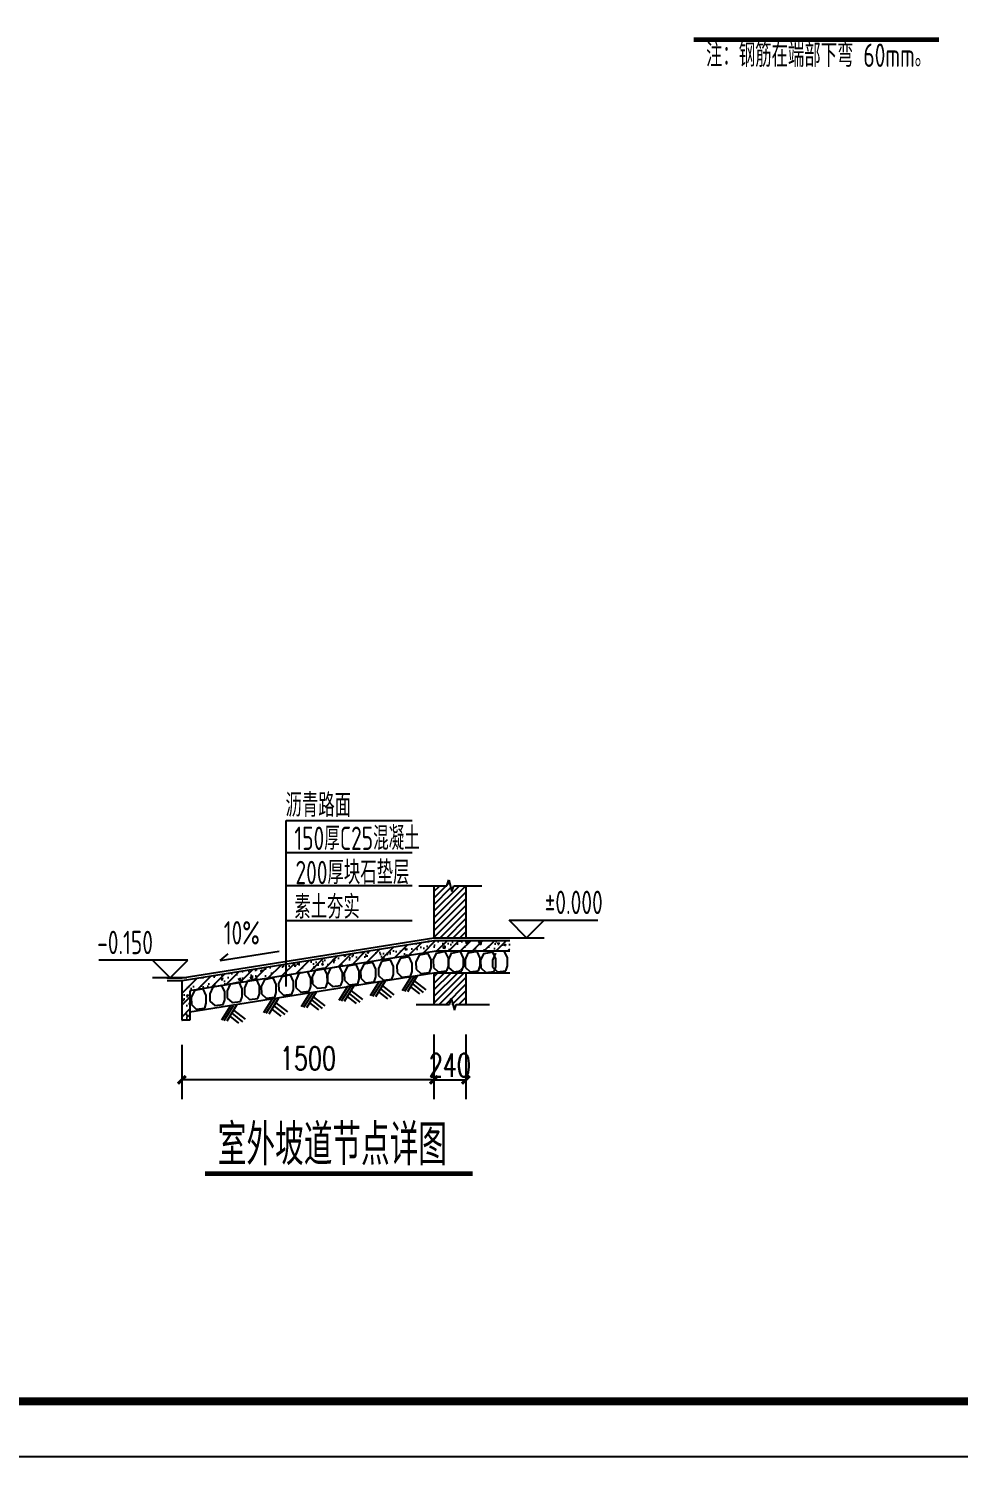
# Model space of a CAD drawing. Extents: x 180850 to 1400258, y 48356 to 327067.
# Drawn here: x 381769 to 405621, y 232984 to 269615 of the extents above; entities that cross this region are included whole.
import ezdxf
from ezdxf.enums import TextEntityAlignment as Align

# ---------------------------------------------------------------- set-up
doc = ezdxf.new("R2010")
doc.units = 0
doc.header["$LTSCALE"] = 1000
for name, color, linetype in [('AXIS', 3, 'Continuous'), ('PUB_TITLE', 4, 'Continuous'), ('TEXT', 7, 'Continuous')]:
    doc.layers.add(name, color=color, linetype=linetype)
doc.styles.add('_TCH_DIM_T3', font='SIMPLEX', dxfattribs={"width": 0.705882, "bigfont": 'GBCBIG'})
doc.styles.add('C', font='tssdeng.shx', dxfattribs={"height": 3, "bigfont": 'tssdchn.shx'})
doc.styles.add('TSSD_Norm', font='tssdeng.shx', dxfattribs={"bigfont": 'hztxt.shx'})
doc.dimstyles.new('TCH-200-1', dxfattribs={"dimtxt": 595, "dimasz": 200, "dimexe": 500, "dimexo": 600, "dimgap": 252.5, "dimtad": 1, "dimdec": 0, "dimzin": 0, "dimdsep": 46, "dimtxsty": '_TCH_DIM_T3', "dimblk": 'ARCHTICK', "dimcen": 0.09, "dimclrd": 3, "dimclre": 3, "dimclrt": 7, "dimazin": 2, "dimtfac": 1, "dimtdec": 0, "dimtix": 1, "dimtmove": 2, "dimatfit": 3, "dimfxl": 1, "dimtolj": 1, "dimtzin": 0, "dimarcsym": 0})
pattern_1 = [(45, (37349.87, -329432.38), (-84.189901, 84.189901), [])]

# ---------------------------------------------------------------- blocks, each defined once
blk = doc.blocks.new('_ArchTick')
at = {"color": 0, "linetype": 'ByBlock', "const_width": 0.4}
blk.add_lwpolyline([(-0.5, -0.5), (0.5, 0.5)], dxfattribs=at)
blk = doc.blocks.new('*D296')
at = {"layer": 'AXIS', "color": 3, "lineweight": -2, "transparency": 16777216}
for p, q in [((392164, 243811), (392164, 242146)), ((392987, 243811), (392987, 242146)), ((392164, 242646), (392987, 242646))]:
    blk.add_line(p, q, dxfattribs=at)
at = {"layer": 'Defpoints', "color": 0, "transparency": 16777216}
for p in [(392164, 244411), (392987, 244411), (392987, 242646)]:
    blk.add_point(p, dxfattribs=at)
at = {"layer": 'AXIS', "color": 3, "lineweight": -2, "transparency": 16777216, "xscale": 200, "yscale": 200, "zscale": 200, "rotation": 180}
blk.add_blockref('_ArchTick', (392164, 242646), dxfattribs=at)
at = {"layer": 'AXIS', "color": 3, "lineweight": -2, "transparency": 16777216, "xscale": 200, "yscale": 200, "zscale": 200}
blk.add_blockref('_ArchTick', (392987, 242646), dxfattribs=at)
at = {"layer": 'AXIS', "color": 7, "transparency": 16777216, "insert": (392576, 243021), "char_height": 595, "attachment_point": 5, "style": '_TCH_DIM_T3'}
blk.add_mtext('\\A1;240', dxfattribs=at)
blk = doc.blocks.new('*D297')
at = {"layer": 'AXIS', "color": 3, "lineweight": -2, "transparency": 16777216}
for p, q in [((392164, 243811), (392164, 242146)), ((385703, 243545), (385703, 242146)), ((392164, 242646), (385703, 242646))]:
    blk.add_line(p, q, dxfattribs=at)
at = {"layer": 'Defpoints', "color": 0, "transparency": 16777216}
for p in [(392164, 244411), (385703, 244145), (385703, 242646)]:
    blk.add_point(p, dxfattribs=at)
at = {"layer": 'AXIS', "color": 3, "lineweight": -2, "transparency": 16777216, "xscale": 200, "yscale": 200, "zscale": 200, "rotation": 180}
blk.add_blockref('_ArchTick', (385703, 242646), dxfattribs=at)
at = {"layer": 'AXIS', "color": 3, "lineweight": -2, "transparency": 16777216, "xscale": 200, "yscale": 200, "zscale": 200}
blk.add_blockref('_ArchTick', (392164, 242646), dxfattribs=at)
at = {"layer": 'AXIS', "color": 7, "transparency": 16777216, "insert": (388934, 243196), "char_height": 595, "attachment_point": 5, "style": '_TCH_DIM_T3'}
blk.add_mtext('\\A1;1500', dxfattribs=at)

msp = doc.modelspace()

# ---------------------------------------------------------------- hatches: boundary and pattern name
h = msp.add_hatch()
h.set_pattern_fill('ANSI31', color=251, scale=75, style=0)
h.set_pattern_definition(pattern_1)
h.paths.add_polyline_path([(392987.08, 247625.84), (392677.4, 247625.84), (392629.39, 247474.96), (392547.09, 247776.73), (392499.08, 247625.84), (392164.06, 247625.84), (392164.06, 246290.62), (392987.08, 246290.62)])
at = {"linetype": 'ByBlock'}
h = msp.add_hatch(dxfattribs=at)
h.set_pattern_fill('ANSI31', color=256, scale=952.573149, style=0)
h.set_pattern_definition([(45, (860848.02, 778815.29), (-151.55346, 151.55346), [])])
h.paths.add_polyline_path([(387038.53, 245122.1), (387170, 245147.32), (387171.77, 245143.45), (387383.98, 245177.45), (387385.69, 245181.17), (387613.55, 245224.88), (387618.08, 245214.96), (388837.64, 245410.38), (388837.64, 245691.87), (385705.04, 245193.18), (385705.04, 244185.4), (385909.08, 244185.4), (385909.08, 244941.12)])
h.paths.add_polyline_path([(388837.64, 245691.87), (388837.64, 245410.38), (389120.39, 245455.69), (389126.62, 245469.26), (389354.48, 245512.97), (389362.9, 245494.55), (389682.49, 245545.76), (389742.59, 245557.29), (389743.4, 245555.52), (392225.52, 245953.25), (394116.05, 245953.25), (394116.05, 246222.04), (392168, 246222.04)])
h = msp.add_hatch(dxfattribs=at)
h.set_pattern_fill('AR-CONC', color=256, scale=38.102926, style=0)
h.set_pattern_definition([(50, (860848.02, 778815.3), (491.9348, -43.03872), [51.43895, -565.82845]), (355, (860848, 778815.3), (-95.16297, 515.89298), [41.15116, -452.66276]), (100.4514, (860889, 778811.7), (396.7722, 472.85395), [43.71638, -480.8802]), (46.1842, (860848, 778952.46), (731.9701, -113.52166), [77.1584, -848.7427]), (96.6356, (860909, 778943), (641.0409, 668.10134), [65.5746, -721.3202]), (351.1842, (860848, 778952.46), (641.0404, 668.10184), [61.72674, -678.99414]), (21, (860916.6, 778918.17), (409.3903, -276.13724), [51.43895, -565.82845]), (326, (860916.6, 778918.17), (166.87847, 497.3461), [41.15116, -452.66276]), (71.4514, (860950.7, 778895.15), (576.26893, 221.2084), [43.71638, -480.8802]), (37.5, (860848.02, 778815.29), (8.33987, 228.316137), [0, -447.17594, 0, -459.52129, 0, -454.37739]), (7.5, (860848.02, 778815.29), (180.42694, 270.508325), [0, -261.99572, 0, -436.88815, 0, -173.1778]), (327.5, (860695.08, 778815.29), (366.12354, -15.46932), [0, -171.46317, 0, -534.96508, 0, -709.85751]), (317.5, (860626.5, 778815.3), (399.97979, 68.65727), [0, -222.90212, 0, -355.27168, 0, -504.10171])])
h.paths.add_polyline_path([(385705.04, 245193.18), (385705.04, 244185.4), (385909.08, 244185.4), (385909.08, 244941.12), (387038.53, 245122.1), (387170, 245147.32), (387171.77, 245143.45), (387383.98, 245177.45), (387385.69, 245181.17), (387613.55, 245224.88), (387618.08, 245214.96), (388837.64, 245410.38), (388837.64, 245691.87)])
h.paths.add_polyline_path([(388837.64, 245691.87), (388837.64, 245410.38), (389120.39, 245455.69), (389126.62, 245469.26), (389354.48, 245512.97), (389362.9, 245494.55), (389682.49, 245545.76), (389742.59, 245557.29), (389743.4, 245555.52), (392225.52, 245953.25), (394116.05, 245953.25), (394116.05, 246222.04), (392168, 246222.04)])
h = msp.add_hatch()
h.set_pattern_fill('ANSI31', color=251, scale=75, style=0)
h.set_pattern_definition(pattern_1)
edge = h.paths.add_edge_path()
edge.add_line((392987.08, 245393.02), (392869.58, 245393.02))
edge.add_ellipse((392840.75, 245610.46), major_axis=(0, 262.75), ratio=0.19541485, start_angle=145.849579, end_angle=214.150421, ccw=False)
edge.add_line((392811.93, 245393.02), (392165.77, 245393.02))
edge.add_line((392165.77, 245393.02), (392165.77, 244581.01))
edge.add_line((392165.77, 244581.01), (392987.08, 244581.01))
edge.add_line((392987.08, 244581.01), (392987.08, 245393.02))

# ---------------------------------------------------------------- linework, layer by layer
for p, q in [((391779.71, 247625.84, -8063.33), (392499.08, 247625.84, -8063.33)), ((392164.06, 247623.96, -8063.33), (392164.06, 246290.62, -8063.33)), ((392499.08, 247625.84, -8063.33), (392547.09, 247776.73, -8063.33)), ((392547.09, 247776.73, -8063.33), (392629.39, 247474.96, -8063.33)), ((392629.39, 247474.96, -8063.33), (392677.4, 247625.84, -8063.33)), ((392677.4, 247625.84, -8063.33), (393396.77, 247625.84, -8063.33)), ((392987.08, 247623.96, -8063.33), (392987.08, 246290.62, -8063.33)), ((385705.03, 245262.04, -8063.33), (392164.06, 246290.62, -8063.33)), ((385705.56, 245193.26, -8063.33), (392168, 246222.04, -8063.33)), ((392164.06, 246290.62, -8063.33), (394116.05, 246290.62, -8063.33)), ((392168, 246222.04, -8063.33), (394116.05, 246222.04, -8063.33)), ((385909.08, 244941.12, -8063.33), (392225.52, 245953.25, -8063.33)), ((391527.87, 245801.05, -8063.33), (391300.01, 245757.34, -8063.33)), ((391604.98, 245632.42, -8063.33), (391527.87, 245801.05, -8063.33)), ((391787.92, 245845.99, -8063.33), (391706.21, 245667.94, -8063.33)), ((392015.78, 245889.69, -8063.33), (391787.92, 245845.99, -8063.33)), ((392092.89, 245721.06, -8063.33), (392015.78, 245889.69, -8063.33)), ((392149.76, 245712.27, -12725.49), (392239.9, 245908.7, -12725.49)), ((392225.52, 245953.25, -8063.33), (394116.05, 245953.25, -8063.33)), ((392459.33, 245934.02, -8063.33), (392231.46, 245890.31, -8063.33)), ((392536.44, 245765.38, -8063.33), (392459.33, 245934.02, -8063.33)), ((392537.45, 245712.27, -12725.49), (392627.6, 245908.7, -12725.49)), ((392847.02, 245934.02, -8063.33), (392619.16, 245890.31, -8063.33)), ((392924.13, 245765.38, -8063.33), (392847.02, 245934.02, -8063.33)), ((392965.03, 245716.59, -12725.49), (393055.18, 245913.02, -12725.49)), ((393274.6, 245938.34, -8063.33), (393046.74, 245894.64, -8063.33)), ((393351.71, 245769.71, -8063.33), (393274.6, 245938.34, -8063.33)), ((393365.65, 245698.49, -12725.49), (393455.8, 245894.92, -12725.49)), ((393675.22, 245920.24, -8063.33), (393447.36, 245876.53, -8063.33)), ((393748.2, 245896.21, -8063.33), (393666.49, 245718.17, -8063.33)), ((393752.33, 245751.6, -8063.33), (393675.22, 245920.24, -8063.33)), ((394053.17, 245771.29, -8063.33), (393976.06, 245939.92, -8063.33)), ((389126.62, 245469.26, -8063.33), (389044.91, 245291.22, -8063.33)), ((389354.48, 245512.97, -8063.33), (389126.62, 245469.26, -8063.33)), ((389431.59, 245344.33, -8063.33), (389354.48, 245512.97, -8063.33)), ((389514.72, 245513.58, -8063.33), (389433.02, 245335.54, -8063.33)), ((389742.59, 245557.29, -8063.33), (389514.72, 245513.58, -8063.33)), ((389819.7, 245388.65, -8063.33), (389742.59, 245557.29, -8063.33)), ((389947.19, 245557.9, -8063.33), (389865.48, 245379.86, -8063.33)), ((390175.05, 245601.61, -8063.33), (389947.19, 245557.9, -8063.33)), ((390252.16, 245432.97, -8063.33), (390175.05, 245601.61, -8063.33)), ((390253.17, 245229.21, -8063.33), (390252.16, 245432.97, -8063.33)), ((390368.56, 245613.3, -8063.33), (390286.85, 245435.26, -8063.33)), ((390286.85, 245435.26, -8063.33), (390291.16, 245254.48, -8063.33)), ((390596.42, 245657.01, -8063.33), (390368.56, 245613.3, -8063.33)), ((390673.53, 245488.37, -8063.33), (390596.42, 245657.01, -8063.33)), ((390674.54, 245284.61, -8063.33), (390673.53, 245488.37, -8063.33)), ((390823.2, 245679.78, -8063.33), (390741.49, 245501.74, -8063.33)), ((390741.49, 245501.74, -8063.33), (390745.8, 245320.96, -8063.33)), ((391051.06, 245723.49, -8063.33), (390823.2, 245679.78, -8063.33)), ((391128.17, 245554.86, -8063.33), (391051.06, 245723.49, -8063.33)), ((391129.18, 245351.09, -8063.33), (391128.17, 245554.86, -8063.33)), ((391300.01, 245757.34, -8063.33), (391218.3, 245579.3, -8063.33)), ((391218.3, 245579.3, -8063.33), (391222.61, 245398.52, -8063.33)), ((391564.3, 245306.23, -8063.33), (391606, 245428.65, -8063.33)), ((391606, 245428.65, -8063.33), (391604.98, 245632.42, -8063.33)), ((391706.21, 245667.94, -8063.33), (391710.52, 245487.16, -8063.33)), ((391710.52, 245487.16, -8063.33), (391835.07, 245369.81, -8063.33)), ((392052.21, 245394.87, -8063.33), (392093.9, 245517.29, -8063.33)), ((392093.9, 245517.29, -8063.33), (392092.89, 245721.06, -8063.33)), ((392149.76, 245712.27, -8063.33), (392154.07, 245531.49, -8063.33)), ((392154.07, 245531.49, -8063.33), (392278.62, 245414.14, -8063.33)), ((392278.62, 245414.14, -8063.33), (392495.76, 245439.19, -8063.33)), ((392495.76, 245439.19, -8063.33), (392537.45, 245561.62, -8063.33)), ((392537.45, 245561.62, -8063.33), (392536.44, 245765.38, -8063.33)), ((392537.45, 245561.62, -8063.33), (392546.07, 245733.79, -8063.33)), ((392537.45, 245712.27, -8063.33), (392541.76, 245531.49, -8063.33)), ((392541.76, 245531.49, -8063.33), (392666.32, 245414.14, -8063.33)), ((392666.32, 245414.14, -8063.33), (392883.45, 245439.19, -8063.33)), ((392883.45, 245439.19, -8063.33), (392925.14, 245561.62, -8063.33)), ((392925.14, 245561.62, -8063.33), (392924.13, 245765.38, -8063.33)), ((392925.14, 245561.62, -8063.33), (392933.76, 245733.79, -8063.33)), ((392965.03, 245716.59, -8063.33), (392969.34, 245535.81, -8063.33)), ((392969.34, 245535.81, -8063.33), (393093.9, 245418.46, -8063.33)), ((393093.9, 245418.46, -8063.33), (393311.03, 245443.52, -8063.33)), ((393311.03, 245443.52, -8063.33), (393352.73, 245565.94, -8063.33)), ((393352.73, 245565.94, -8063.33), (393351.71, 245769.71, -8063.33)), ((393352.73, 245552.14, -8063.33), (393361.34, 245724.32, -8063.33)), ((393365.65, 245698.49, -8063.33), (393369.96, 245517.71, -8063.33)), ((393369.96, 245517.71, -8063.33), (393494.52, 245400.36, -8063.33)), ((393666.49, 245718.17, -8063.33), (393670.8, 245537.39, -8063.33)), ((393670.8, 245537.39, -8063.33), (393795.36, 245420.04, -8063.33)), ((393711.65, 245425.41, -8063.33), (393753.34, 245547.84, -8063.33)), ((393753.34, 245547.84, -8063.33), (393752.33, 245751.6, -8063.33)), ((393795.36, 245420.04, -8063.33), (394012.49, 245445.1, -8063.33)), ((394012.49, 245445.1, -8063.33), (394054.19, 245567.52, -8063.33)), ((394054.19, 245567.52, -8063.33), (394053.17, 245771.29, -8063.33)), ((385322.05, 245261.84, -8063.33), (385701.61, 245261.84, -8063.33)), ((385322.05, 245193.26, -8063.33), (385705.56, 245193.26, -8063.33)), ((385705.03, 245262.04, -8063.33), (385701.61, 245261.84, -8063.33)), ((385705.04, 244173.1, -8063.33), (385705.04, 245180.96, -8063.33)), ((385909.08, 244388.18, -8063.33), (392164.06, 245393.29, -8063.33)), ((386726.45, 245069.76, -8063.33), (386498.58, 245026.05, -8063.33)), ((386803.56, 244901.12, -8063.33), (386726.45, 245069.76, -8063.33)), ((386942.14, 245103.61, -8063.33), (386860.43, 244925.57, -8063.33)), ((387170, 245147.32, -8063.33), (386942.14, 245103.61, -8063.33)), ((387247.11, 244978.68, -8063.33), (387170, 245147.32, -8063.33)), ((387385.69, 245181.17, -8063.33), (387303.98, 245003.13, -8063.33)), ((387613.55, 245224.88, -8063.33), (387385.69, 245181.17, -8063.33)), ((387690.66, 245056.24, -8063.33), (387613.55, 245224.88, -8063.33)), ((387818.15, 245214.41, -8063.33), (387736.44, 245036.37, -8063.33)), ((388046.01, 245258.12, -8063.33), (387818.15, 245214.41, -8063.33)), ((388123.12, 245089.48, -8063.33), (388046.01, 245258.12, -8063.33)), ((388124.13, 244885.72, -8063.33), (388123.12, 245089.48, -8063.33)), ((388261.7, 245291.97, -8063.33), (388179.99, 245113.93, -8063.33)), ((388179.99, 245113.93, -8063.33), (388184.3, 244933.15, -8063.33)), ((388489.56, 245335.68, -8063.33), (388261.7, 245291.97, -8063.33)), ((388566.67, 245167.05, -8063.33), (388489.56, 245335.68, -8063.33)), ((388567.68, 244963.28, -8063.33), (388566.67, 245167.05, -8063.33)), ((388705.25, 245369.54, -8063.33), (388623.54, 245191.49, -8063.33)), ((388623.54, 245191.49, -8063.33), (388627.85, 245010.71, -8063.33)), ((388922.02, 245413.25, -8063.33), (388694.15, 245369.54, -8063.33)), ((389010.22, 245244.61, -8063.33), (388933.11, 245413.24, -8063.33)), ((389011.23, 245040.84, -8063.33), (389010.22, 245244.61, -8063.33)), ((389044.91, 245291.22, -8063.33), (389049.22, 245110.44, -8063.33)), ((389049.22, 245110.44, -8063.33), (389173.78, 244993.09, -8063.33)), ((389390.91, 245018.14, -8063.33), (389432.6, 245140.57, -8063.33)), ((389432.6, 245140.57, -8063.33), (389431.59, 245344.33, -8063.33)), ((389433.02, 245335.54, -8063.33), (389437.33, 245154.76, -8063.33)), ((389437.33, 245154.76, -8063.33), (389561.88, 245037.41, -8063.33)), ((389561.88, 245037.41, -8063.33), (389779.02, 245062.46, -8063.33)), ((389779.02, 245062.46, -8063.33), (389820.71, 245184.89, -8063.33)), ((389820.71, 245184.89, -8063.33), (389819.7, 245388.65, -8063.33)), ((389865.48, 245379.86, -8063.33), (389869.79, 245199.08, -8063.33)), ((389869.79, 245199.08, -8063.33), (389994.34, 245081.73, -8063.33)), ((389994.34, 245081.73, -8063.33), (390211.48, 245106.78, -8063.33)), ((390211.48, 245106.78, -8063.33), (390253.17, 245229.21, -8063.33)), ((390291.16, 245254.48, -8063.33), (390415.71, 245137.13, -8063.33)), ((390415.71, 245137.13, -8063.33), (390632.85, 245162.18, -8063.33)), ((390762.76, 245166.54, -8063.33), (390531.05, 244800.82, -8063.33)), ((390838.22, 245168.92, -8063.33), (390592.96, 244781.77, -8063.33)), ((390632.85, 245162.18, -8063.33), (390674.54, 245284.61, -8063.33)), ((390919.75, 245178.33, -8063.33), (390669.16, 244772.26, -8063.33)), ((390745.8, 245320.96, -8063.33), (390870.36, 245203.61, -8063.33)), ((390870.36, 245203.61, -8063.33), (391087.49, 245228.66, -8063.33)), ((391087.49, 245228.66, -8063.33), (391129.18, 245351.09, -8063.33)), ((391222.61, 245398.52, -8063.33), (391347.17, 245281.17, -8063.33)), ((391347.17, 245281.17, -8063.33), (391564.3, 245306.23, -8063.33)), ((391581.91, 245298.35, -8063.33), (391350.2, 244932.63, -8063.33)), ((391657.37, 245300.74, -8063.33), (391412.11, 244913.59, -8063.33)), ((391738.9, 245310.14, -8063.33), (391488.31, 244904.08, -8063.33)), ((391615.41, 245110.04, -8063.33), (391893.13, 244889.8, -8063.33)), ((391663.39, 245187.79, -8063.33), (391959.8, 244956.42, -8063.33)), ((391835.07, 245369.81, -8063.33), (392052.21, 245394.87, -8063.33)), ((392164.06, 245393.29, -8063.33), (394116.05, 245393.29, -8063.33)), ((392164.06, 245393.29, -8063.33), (392164.06, 244581.01, -8063.33)), ((392304.76, 245406.19, -8063.33), (392301.67, 245406.01, -8063.33)), ((392987.08, 245393.02, -8063.33), (392987.08, 244581.01, -8063.33)), ((393494.52, 245400.36, -8063.33), (393711.65, 245425.41, -8063.33)), ((385909.08, 244928.82, -8063.33), (385909.08, 244173.1, -8063.33)), ((386021.77, 244937.41, -8063.33), (385940.06, 244759.36, -8063.33)), ((385940.06, 244759.36, -8063.33), (385944.37, 244578.58, -8063.33)), ((386249.63, 244981.11, -8063.33), (386021.77, 244937.41, -8063.33)), ((386326.74, 244812.48, -8063.33), (386249.63, 244981.11, -8063.33)), ((386327.75, 244608.71, -8063.33), (386326.74, 244812.48, -8063.33)), ((386498.58, 245026.05, -8063.33), (386416.88, 244848.01, -8063.33)), ((386416.88, 244848.01, -8063.33), (386421.18, 244667.23, -8063.33)), ((386762.88, 244574.93, -8063.33), (386804.57, 244697.36, -8063.33)), ((386804.57, 244697.36, -8063.33), (386803.56, 244901.12, -8063.33)), ((386860.43, 244925.57, -8063.33), (386864.74, 244744.79, -8063.33)), ((386864.74, 244744.79, -8063.33), (386989.3, 244627.44, -8063.33)), ((387206.43, 244652.49, -8063.33), (387248.12, 244774.92, -8063.33)), ((387248.12, 244774.92, -8063.33), (387247.11, 244978.68, -8063.33)), ((387303.98, 245003.13, -8063.33), (387308.29, 244822.35, -8063.33)), ((387308.29, 244822.35, -8063.33), (387432.84, 244705, -8063.33)), ((387432.84, 244705, -8063.33), (387649.98, 244730.05, -8063.33)), ((387649.98, 244730.05, -8063.33), (387691.67, 244852.48, -8063.33)), ((387691.67, 244852.48, -8063.33), (387690.66, 245056.24, -8063.33)), ((387736.44, 245036.37, -8063.33), (387740.75, 244855.59, -8063.33)), ((387740.75, 244855.59, -8063.33), (387865.31, 244738.24, -8063.33)), ((388027.18, 244728.41, -8063.33), (387795.46, 244362.69, -8063.33)), ((388102.64, 244730.79, -8063.33), (387857.38, 244343.64, -8063.33)), ((387865.31, 244738.24, -8063.33), (388082.44, 244763.29, -8063.33)), ((388184.16, 244740.2, -8063.33), (387933.58, 244334.13, -8063.33)), ((388082.44, 244763.29, -8063.33), (388124.13, 244885.72, -8063.33)), ((388184.3, 244933.15, -8063.33), (388308.86, 244815.8, -8063.33)), ((388308.86, 244815.8, -8063.33), (388525.99, 244840.85, -8063.33)), ((388525.99, 244840.85, -8063.33), (388567.68, 244963.28, -8063.33)), ((388627.85, 245010.71, -8063.33), (388752.41, 244893.36, -8063.33)), ((388752.41, 244893.36, -8063.33), (388969.54, 244918.42, -8063.33)), ((388991.09, 244885.6, -8063.33), (388759.38, 244519.88, -8063.33)), ((389066.55, 244887.99, -8063.33), (388821.29, 244500.84, -8063.33)), ((389148.08, 244897.39, -8063.33), (388897.49, 244491.33, -8063.33)), ((388969.54, 244918.42, -8063.33), (389011.23, 245040.84, -8063.33)), ((389024.59, 244697.29, -8063.33), (389302.31, 244477.05, -8063.33)), ((389072.57, 244775.04, -8063.33), (389368.98, 244543.67, -8063.33)), ((389173.78, 244993.09, -8063.33), (389390.91, 245018.14, -8063.33)), ((389957.88, 245046.84, -8063.33), (389726.17, 244681.11, -8063.33)), ((390033.34, 245049.22, -8063.33), (389788.08, 244662.07, -8063.33)), ((390114.87, 245058.63, -8063.33), (389864.28, 244652.56, -8063.33)), ((389943.22, 244780.48, -8063.33), (390169.07, 244600.21, -8063.33)), ((389991.38, 244858.52, -8063.33), (390269.1, 244638.28, -8063.33)), ((390039.36, 244936.27, -8063.33), (390335.77, 244704.9, -8063.33)), ((390748.1, 244900.18, -8063.33), (390973.95, 244719.91, -8063.33)), ((390796.26, 244978.23, -8063.33), (391073.98, 244757.98, -8063.33)), ((390844.24, 245055.97, -8063.33), (391140.65, 244824.61, -8063.33)), ((391567.25, 245031.99, -8063.33), (391793.1, 244851.72, -8063.33)), ((392563.04, 244581.01, -8063.33), (392611.05, 244731.9, -8063.33)), ((392611.05, 244731.9, -8063.33), (392693.35, 244430.12, -8063.33)), ((385944.37, 244578.58, -8063.33), (386068.93, 244461.23, -8063.33)), ((386068.93, 244461.23, -8063.33), (386286.06, 244486.29, -8063.33)), ((386286.06, 244486.29, -8063.33), (386327.75, 244608.71, -8063.33)), ((386421.18, 244667.23, -8063.33), (386545.74, 244549.88, -8063.33)), ((386545.74, 244549.88, -8063.33), (386762.88, 244574.93, -8063.33)), ((386945.44, 244545.25, -8063.33), (386713.73, 244179.53, -8063.33)), ((387020.91, 244547.64, -8063.33), (386775.65, 244160.49, -8063.33)), ((387102.43, 244557.04, -8063.33), (386851.85, 244150.98, -8063.33)), ((386978.95, 244356.94, -8063.33), (387256.66, 244136.7, -8063.33)), ((386989.3, 244627.44, -8063.33), (387206.43, 244652.49, -8063.33)), ((387026.93, 244434.69, -8063.33), (387323.34, 244203.32, -8063.33)), ((388012.52, 244462.05, -8063.33), (388238.37, 244281.78, -8063.33)), ((388062.56, 244540.1, -8063.33), (388340.27, 244319.85, -8063.33)), ((388110.53, 244617.84, -8063.33), (388406.95, 244386.48, -8063.33)), ((388976.43, 244619.25, -8063.33), (389202.28, 244438.97, -8063.33)), ((391715.22, 244581.01, -8063.33), (392563.04, 244581.01, -8063.33)), ((392693.35, 244430.12, -8063.33), (392741.36, 244581.01, -8063.33)), ((392741.36, 244581.01, -8063.33), (393589.18, 244581.01, -8063.33)), ((385703.33, 244174.82, -8063.33), (385705.04, 244173.1, -8063.33)), ((385907.37, 244173.1, -12725.49), (385703.33, 244173.1, -12725.49)), ((386930.79, 244278.9, -8063.33), (387156.64, 244098.63, -8063.33))]:
    msp.add_line(p, q, dxfattribs=at)
for q in [(388198.81, 245943.86, -8063.33), (386892.93, 245878.65, -35022.7)]:
    msp.add_line((386681.08, 245703.56, -35022.7), q)
at = {"color": 3, "const_width": 117.6, "elevation": -10360.35}
msp.add_lwpolyline([(398827.85, 269330.2), (405121.37, 269330.2)], dxfattribs=at)
at = {"color": 3, "const_width": 117.6}
msp.add_lwpolyline([(386295.61, 240239.77), (393156.77, 240239.77)], dxfattribs=at)
at = {"linetype": 'ByBlock'}
msp.add_point((385322.05, 245261.85, -8063.33), dxfattribs=at)
at = {"layer": 'AXIS'}
for p, q in [((388377.05, 245039.62, -8063.33), (388377.05, 249299.4, -8063.33)), ((388377.05, 249299.4, -8063.33), (391604.41, 249299.4, -8063.33)), ((388377.05, 248478.81, -8063.33), (391604.41, 248478.81, -8063.33)), ((388377.05, 247627.55, -8063.33), (391604.41, 247627.55, -8063.33)), ((388377.05, 246731.38, -8063.33), (391604.41, 246731.38, -8063.33)), ((394094.3, 246740.62, -7815.92), (396372.8, 246740.62, -7815.92)), ((394544.3, 246290.62, -7815.92), (394094.3, 246740.62, -7815.92)), ((394544.3, 246290.62, -7815.92), (394994.3, 246740.62, -7815.92)), ((394116.05, 246290.62, -7815.92), (394994.3, 246290.62, -7815.92)), ((385851.58, 245711.84, -7815.92), (383573.08, 245711.84, -7815.92)), ((385401.58, 245261.84, -7815.92), (384951.58, 245711.84, -7815.92)), ((385401.58, 245261.84, -7815.92), (385851.58, 245711.84, -7815.92)), ((385829.83, 245261.84, -7815.92), (384951.58, 245261.84, -7815.92))]:
    msp.add_line(p, q, dxfattribs=at)
at = {"layer": 'PUB_TITLE'}
msp.add_lwpolyline([(307089.48, 232984.16), (425889.48, 232984.16), (425889.48, 316984.16), (307089.48, 316984.16)], close=True, dxfattribs=at)
at = {"layer": 'PUB_TITLE', "const_width": 212.12}
msp.add_lwpolyline([(309909.8, 234398.34), (309909.8, 315569.98), (423889.48, 315569.98), (423889.48, 234398.34)], close=True, dxfattribs=at)

# ---------------------------------------------------------------- texts
at = {"layer": 'TEXT', "style": 'TSSD_Norm', "width": 0.7}
for s, p in [('注：钢筋在端部下弯 60mm。', (399147.58, 268630.89, -3108.11)), ('沥青路面', (388360.5, 249390.82, -8063.33)), ('%%P0.000', (395008.34, 246898.12, -7815.92)), ('-0.150', (383528.08, 245869.34, -7815.92))]:
    msp.add_text(s, height=600, dxfattribs=at).set_placement(p)
at = {"layer": 'TEXT', "width": 0.7}
for s, height, style, p in [('150厚C25混凝土', 600, 'C', (390195.19, 248872.66, -8063.33)), ('200厚块石垫层', 600, 'TSSD_Norm', (390075.64, 247991.99, -8063.33)), ('素土夯实', 600, 'TSSD_Norm', (389424.87, 247111.31, -8063.33)), ('10%%%', 600, 'TSSD_Norm', (387237.3, 246416.82, -8063.33)), ('室外坡道节点详图', 1050, 'TSSD_Norm', (389562.27, 241041.12, 7815.92))]:
    msp.add_text(s, height=height, dxfattribs=dict(at, style=style)).set_placement(p, align=Align.MIDDLE)

# ---------------------------------------------------------------- dimensions: what is measured, and where the dimension line sits
at = {"layer": 'AXIS'}
dim = msp.add_linear_dim(base=(385703.33, 242645.9, -27454.2), p1=(392164.06, 244410.54, -27454.2), p2=(385703.33, 244145.4, -27454.2), text='1500', dimstyle='TCH-200-1', dxfattribs=at)
dim.commit()
dim.dimension.update_dxf_attribs({"geometry": '*D297', "text_midpoint": (388933.69, 243195.9, -27454.2)})
dim = msp.add_linear_dim(base=(392987.08, 242645.9, -27454.2), p1=(392164.06, 244410.54, -27454.2), p2=(392987.08, 244410.54, -27454.2), text='240', dimstyle='TCH-200-1', dxfattribs=at)
dim.commit()
dim.dimension.update_dxf_attribs({"geometry": '*D296', "text_midpoint": (392575.57, 243020.9, -27454.2), "dimtype": 160})

doc.saveas('drawing.dxf')
